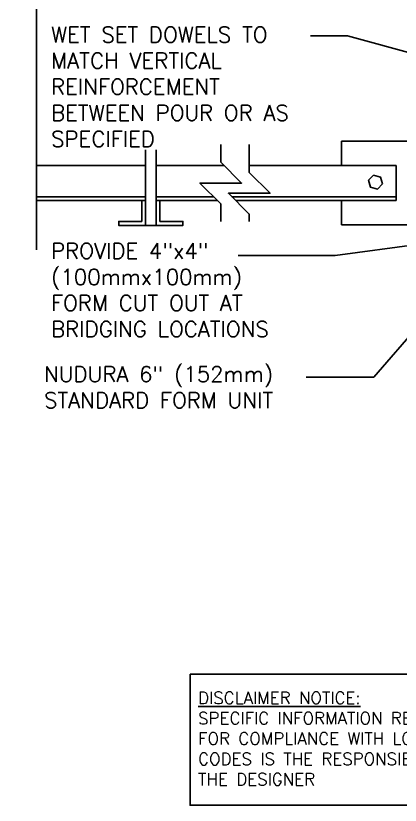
# Model space of a CAD drawing. Header units: inches. Extents: x 98.7 to 149.2, y 191.1 to 275.7.
# Drawn here: x 98.68 to 117.13, y 191.09 to 228.93 of the extents above; entities that cross this region are included whole.
import ezdxf

# ---------------------------------------------------------------- set-up
doc = ezdxf.new("R2010")
doc.units = ezdxf.units.IN
doc.header["$LTSCALE"] = 0.5
doc.header["$MEASUREMENT"] = 0
for name, color, linetype in [('line25', 2, 'Continuous'), ('LINE9', 9, 'Continuous'), ('TEXT', 4, 'Continuous')]:
    doc.layers.add(name, color=color, linetype=linetype)
doc.styles.add('DIM', font='romans.shx', dxfattribs={"width": 0.7})
doc.styles.add('ROMANS', font='romans.shx', dxfattribs={"height": 1.125})
doc.styles.get("Standard").update_dxf_attribs({"font": 'romans.shx', "height": 1.125})
doc.dimstyles.new('ext_12', dxfattribs={"dimscale": 12, "dimtxt": 0.09375, "dimasz": 0.09375, "dimexe": 0.09375, "dimexo": 0.0625, "dimgap": 0.0625, "dimtad": 1, "dimdec": 1, "dimzin": 3, "dimdsep": 46, "dimlunit": 4, "dimtxsty": 'DIM', "dimcen": 0.09, "dimdle": 0.09375, "dimclrt": 4, "dimadec": 0, "dimazin": 0, "dimtfac": 1, "dimtdec": 1, "dimtmove": 2, "dimatfit": 3, "dimfxl": 1, "dimfrac": 2, "dimtolj": 1, "dimtzin": 0, "dimarcsym": 0})

msp = doc.modelspace()

# ---------------------------------------------------------------- linework, layer by layer
at = {"layer": 'line25', "color": 12}
for p, q in [((114.3193698248142, 221.7587090651141), (114.3193698248142, 222.9149590651141)), ((114.3193698248142, 222.9149590651141), (118.3193698248142, 222.9149590651141)), ((114.3193698248142, 218.9149590651141), (114.3193698248142, 220.0712090651141)), ((118.3193698248142, 218.9149590651141), (114.3193698248142, 218.9149590651141))]:
    msp.add_line(p, q, dxfattribs=at)
at = {"layer": 'line25'}
for p, q in [((104.9127365302096, 221.7587090651141), (99.67945722040605, 221.7587090651141)), ((108.6729028785052, 221.7587090651141), (105.4127365302097, 221.7587090651141)), ((116.9443698248142, 221.7587090651141), (109.8818775855333, 221.7587090651141)), ((116.9443698248142, 221.7587090651141), (116.9443698248142, 220.0712090651141)), ((104.9127365302096, 220.2587090651141), (99.67945722040605, 220.258709065114)), ((108.1729028785053, 220.258709065114), (105.4127365302097, 220.258709065114)), ((116.9443698248142, 220.258709065114), (109.0473740277747, 220.258709065114)), ((104.9127365302096, 220.0712090651141), (99.67945722040605, 220.0712090651141)), ((108.3604028785052, 220.0712090651141), (105.4127365302097, 220.0712090651141)), ((116.9443698248142, 220.0712090651141), (109.2348740277745, 220.0712090651141))]:
    msp.add_line(p, q, dxfattribs=at)
at = {"layer": 'line25', "color": 12}
msp.add_lwpolyline([(115.8561689094062, 221.2910530733158), (116.1882001564551, 221.2020855688071), (116.2771676609638, 220.8700543217582), (116.0341039184235, 220.6269905792179), (115.7020726713745, 220.7159580837265), (115.6131051668659, 221.0479893307755)], close=True, dxfattribs=at)
at = {"layer": 'LINE9'}
for p, q in [((104.9127365302096, 222.5082091536822), (104.9127365302096, 218.8837090651141)), ((105.4127365302096, 222.5082091536822), (105.4127365302097, 218.8837090651141))]:
    msp.add_line(p, q, dxfattribs=at)
for points in [[(99.67945722040605, 248.0534141259125), (99.67945722040605, 233.1628509723964), (100.6794572204061, 232.1628509723964), (99.67945722040605, 232.1628509723964), (98.67945722040605, 232.1628509723964), (99.67945722040605, 231.1628509723964), (99.67945722040605, 217.7182840795345)], [(108.5166528785053, 219.0712090651141), (108.5166528785052, 219.9149590651141), (107.5166528785052, 220.9149590651141), (109.5166528785052, 220.9149590651141), (108.5166528785052, 221.9149590651141), (108.5166528785052, 222.7587090651141)], [(109.881633060278, 219.0712090651141), (109.881959400107, 219.4241236927817), (108.881959400107, 220.4241236927817), (110.881959400107, 220.4241236927817), (109.881959400107, 221.4241236927817), (109.881633060278, 222.7587090651141)], [(105.4127365302097, 220.0712090651141), (105.6002365302097, 220.0712090651141), (105.6002365302097, 219.0712090651141), (106.7022102144202, 219.0712090651141), (106.7022102144202, 218.8837090651141), (103.6232628459991, 218.8837090651141), (103.6232628459991, 219.0712090651141), (104.7252365302097, 219.0712090651141), (104.7252365302097, 220.0712090651141), (104.9127365302097, 220.0712090651141)]]:
    msp.add_lwpolyline(points, dxfattribs=at)
at = {"layer": 'TEXT'}
msp.add_lwpolyline([(107.0496284275864, 197.3705843072842), (120.5524744876194, 197.3705843072842), (120.5524744876194, 191.0910204075496), (107.0496284275864, 191.0910204075496)], close=True, dxfattribs=at)

# ---------------------------------------------------------------- texts
at = {"layer": 'TEXT', "char_height": 0.75, "attachment_point": 1, "style": 'ROMANS'}
for s, insert, width in [('\\A1;{\\C4;WET SET DOWELS TO MATCH VERTICAL REINFORCEMENT BETWEEN POUR OR AS SPECIFIED}', (100.3776201234122, 228.403839512435), 12.44050920039331), ('\\A1;{\\C4;PROVIDE 4"x4" (100mmx100mm) FORM CUT OUT AT BRIDGING LOCATIONS}', (100.3776201234122, 218.0380345594369), 12.44050920039331), ('NUDURA 6" (152mm) STANDARD FORM UNIT', (100.0391048936085, 212.1275297967007), 13.12655577261092)]:
    msp.add_mtext(s, dxfattribs=dict(at, insert=insert, width=width))
at = {"layer": 'TEXT', "insert": (107.431253707907, 194.2858513618565), "char_height": 0.585, "width": 14.5624441563815, "attachment_point": 4}
msp.add_mtext('{\\LDISCLAIMER NOTICE:}\\PSPECIFIC INFORMATION REQUIRED FOR COMPLIANCE WITH LOCAL CODES IS THE RESPONSIBILITY OF THE DESIGNER', dxfattribs=at)

# ---------------------------------------------------------------- leaders
at = {"layer": 'TEXT'}
for points in [[(122.9212274837523, 225.6982138125878), (114.5999443585171, 227.9735640060219), (112.8181293238056, 227.9735640060219)], [(127.770842395145, 219.2774576357941), (114.0100049961956, 217.4463005211305), (109.3569911894584, 217.4463005211305)], [(119.3567152240194, 215.6471822762874), (115.8639208941643, 211.6023418208123), (112.6104560418114, 211.6023418208123)]]:
    msp.add_leader(points, dimstyle='ext_12', override={"dimgap": 0.0625, "dimtad": 0}, dxfattribs=at)

doc.saveas('drawing.dxf')
